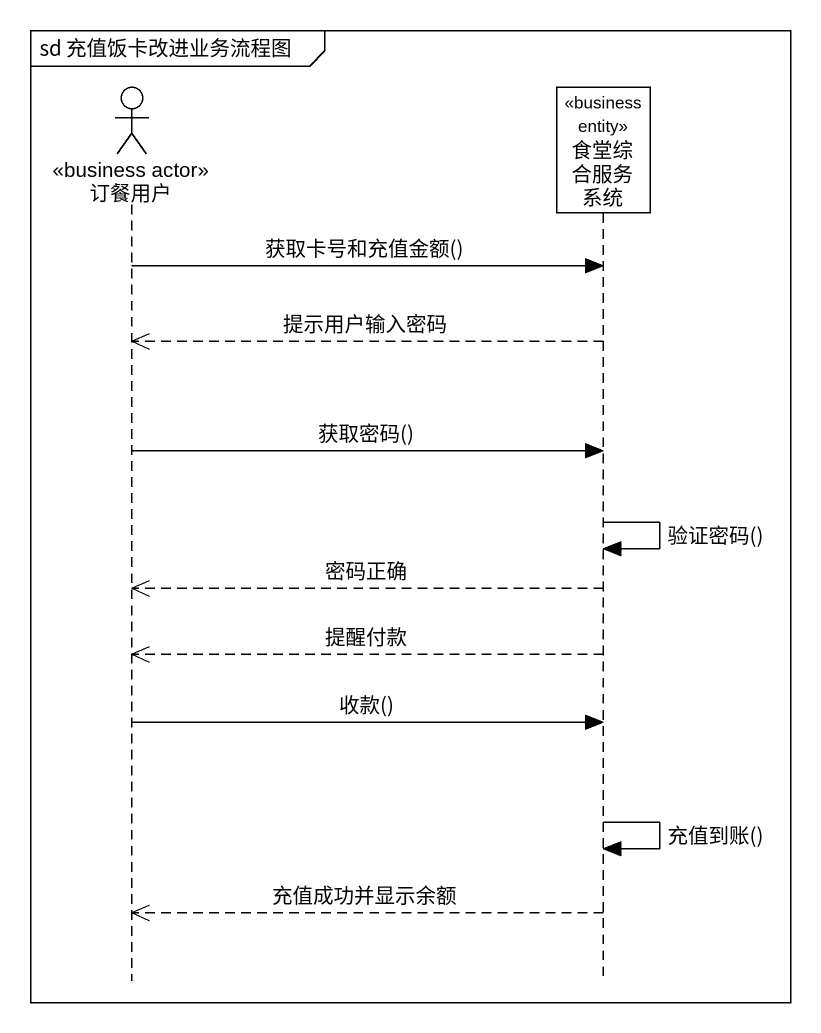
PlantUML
@startuml
mainframe sd 充值饭卡改进业务流程图
hide footbox
actor 订餐用户 <<business actor>>
participant 食堂综合服务系统 <<business entity>>

订餐用户 -> 食堂综合服务系统 : 获取卡号和充值金额()
食堂综合服务系统 -->> 订餐用户 : 提示用户输入密码
订餐用户 -> 食堂综合服务系统 : 获取密码()
食堂综合服务系统 -> 食堂综合服务系统 : 验证密码()
食堂综合服务系统 -->> 订餐用户 : 密码正确
食堂综合服务系统 -->> 订餐用户 : 提醒付款
订餐用户 -> 食堂综合服务系统 : 收款()
食堂综合服务系统 -> 食堂综合服务系统 : 充值到账()
食堂综合服务系统 -->> 订餐用户 : 充值成功并显示余额
@enduml
